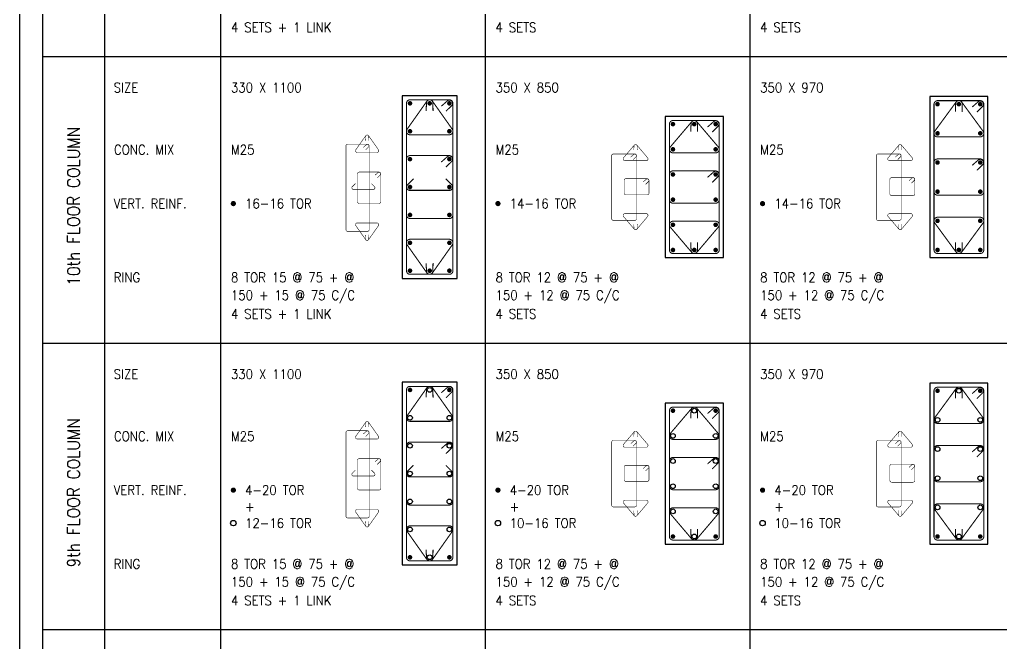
# Model space of a CAD drawing. Extents: x -200722 to 834823, y -494970 to 88783.
# Drawn here: x 329946 to 353598, y -89932 to -74914 of the extents above; entities that cross this region are included whole.
import ezdxf
from ezdxf.enums import TextEntityAlignment as Align

# ---------------------------------------------------------------- set-up
doc = ezdxf.new("R2010")
doc.units = 0
doc.header["$LTSCALE"] = 100
doc.header["$MEASUREMENT"] = 0
doc.layers.get('0').update_dxf_attribs({"linetype": 'CONTINUOUS'})
for name, color, linetype in [('5', 4, 'CONTINUOUS'), ('COL. SHED. STEEL.', 6, 'CONTINUOUS'), ('column', 240, 'CONTINUOUS'), ('STEEL', 6, 'CONTINUOUS'), ('TEXT', 2, 'CONTINUOUS')]:
    doc.layers.add(name, color=color, linetype=linetype)
doc.layers.add('9_PRINT BOUNDARY_NON PRINT', color=32, linetype='CONTINUOUS', plot=False)
doc.layers.add('9_TITLE TEXT', color=7, linetype='CONTINUOUS', lineweight=20)
doc.layers.add('g-dim', color=6, linetype='CONTINUOUS', lineweight=9)
doc.styles.add('ROMANS', font='romans.shx')

msp = doc.modelspace()

# ---------------------------------------------------------------- linework, layer by layer
msp.add_lwpolyline([(330496.4, -104400.4), (421906.4, -104400.4), (421906.4, -40160.4), (330496.4, -40160.4)], close=True)
at = {"layer": '5', "color": 7, "lineweight": -2}
for p, q in [((331996.4, -104400.4), (331996.4, -55100.4)), ((334796.4, -104400.4), (334796.4, -55100.4)), ((341171.2, -104400.4), (341171.2, -55100.4)), ((347546, -104400.4), (347546, -55100.4)), ((330496.4, -75800.4), (412446.4, -75800.4)), ((330496.4, -82700.4), (412446.4, -82700.4)), ((330496.4, -89600.4), (412446.4, -89600.4))]:
    msp.add_line(p, q, dxfattribs=at)
at = {"layer": '9_PRINT BOUNDARY_NON PRINT'}
msp.add_lwpolyline([(329946.4, -104950.4), (422456.4, -104950.4), (422456.4, -39610.4), (329946.4, -39610.4)], close=True, dxfattribs=at)
at = {"layer": '9_TITLE TEXT'}
msp.add_lwpolyline([(421906.4, -40160.4), (330496.4, -40160.4), (330496.4, -104400.4), (421906.4, -104400.4)], dxfattribs=at)
at = {"layer": 'COL. SHED. STEEL.', "color": 140, "linetype": 'Continuous'}
for points, const_width in [([(339755.8, -76880.4), (339280.8, -77552, 0.6084148), (339350.2, -77686.1), (340300.2, -77686.1, 0.6084148), (340369.6, -77552), (339894.6, -76880.4, 0.5176004)], 25), ([(352505.5, -76900.4), (351992.5, -77599.7, 0.6217139), (352060, -77736.5), (353089.8, -77736.5, 0.6217139), (353157.3, -77599.7), (352644.3, -76900.4, 0.5176004)], 25), ([(346130.7, -77380.4), (345617.7, -77983.7, 0.6217139), (345685.2, -78120.5), (346715, -78120.5, 0.6217139), (346782.4, -77983.7), (346269.5, -77380.4, 0.5176004)], 25), ([(338283.5, -77709.3), (338046, -78045.1, 0.6084148), (338080.7, -78112.2), (338555.7, -78112.2, 0.6084148), (338590.4, -78045.1), (338352.9, -77709.3, 0.5176004)], 12.5), ([(344751.8, -77938), (344494.4, -78241, 0.6217139), (344528.1, -78309.3), (345043, -78309.3, 0.6217139), (345076.8, -78241), (344819.3, -77938, 0.4933715)], 12.5), ([(351126.7, -77938), (350869.2, -78241, 0.6217139), (350902.9, -78309.3), (351417.8, -78309.3, 0.6217139), (351451.6, -78241), (351194.1, -77938, 0.4933715)], 12.5), ([(344751.8, -79956.3), (344494.4, -79653.4, -0.6217139), (344528.1, -79585), (345043, -79585, -0.6217139), (345076.8, -79653.4), (344819.3, -79956.3, -0.4933715)], 12.5), ([(351126.7, -79956.3), (350869.2, -79653.4, -0.6217139), (350902.9, -79585), (351417.8, -79585, -0.6217139), (351451.6, -79653.4), (351194.1, -79956.3, -0.4933715)], 12.5), ([(352507.4, -80511.1), (351992.5, -79809.2, -0.6217139), (352060, -79672.5), (353089.8, -79672.5, -0.6217139), (353157.3, -79809.2), (352642.3, -80511.1, -0.4933715)], 25), ([(338283.5, -80211.2), (338046, -79875.4, -0.6084148), (338080.7, -79808.3), (338555.7, -79808.3, -0.6084148), (338590.4, -79875.4), (338352.9, -80211.2, -0.5176004)], 12.5), ([(346132.6, -80511.1), (345617.7, -79905.2, -0.6217139), (345685.2, -79768.5), (346715, -79768.5, -0.6217139), (346782.4, -79905.2), (346267.5, -80511.1, -0.4933715)], 25), ([(339755.8, -81008.5), (339280.8, -80336.9, -0.6084148), (339350.2, -80202.8), (340300.2, -80202.8, -0.6084148), (340369.6, -80336.9), (339894.6, -81008.5, -0.5176004)], 25), ([(339755.8, -83780.4), (339280.8, -84452, 0.6084148), (339350.2, -84586.1), (340300.2, -84586.1, 0.6084148), (340369.6, -84452), (339894.6, -83780.4, 0.5176004)], 25), ([(352505.5, -83800.4), (351992.5, -84499.7, 0.6217139), (352060, -84636.5), (353089.8, -84636.5, 0.6217139), (353157.3, -84499.7), (352644.3, -83800.4, 0.5176004)], 25), ([(346130.7, -84280.4), (345617.7, -84883.7, 0.6217139), (345685.2, -85020.5), (346715, -85020.5, 0.6217139), (346782.4, -84883.7), (346269.5, -84280.4, 0.5176004)], 25), ([(338283.5, -84609.3), (338046, -84945.1, 0.6084148), (338080.7, -85012.2), (338555.7, -85012.2, 0.6084148), (338590.4, -84945.1), (338352.9, -84609.3, 0.5176004)], 12.5), ([(344751.8, -84838), (344494.4, -85141, 0.6217139), (344528.1, -85209.3), (345043, -85209.3, 0.6217139), (345076.8, -85141), (344819.3, -84838, 0.4933715)], 12.5), ([(351126.7, -84838), (350869.2, -85141, 0.6217139), (350902.9, -85209.3), (351417.8, -85209.3, 0.6217139), (351451.6, -85141), (351194.1, -84838, 0.4933715)], 12.5), ([(344751.8, -86856.3), (344494.4, -86553.4, -0.6217139), (344528.1, -86485), (345043, -86485, -0.6217139), (345076.8, -86553.4), (344819.3, -86856.3, -0.4933715)], 12.5), ([(351126.7, -86856.3), (350869.2, -86553.4, -0.6217139), (350902.9, -86485), (351417.8, -86485, -0.6217139), (351451.6, -86553.4), (351194.1, -86856.3, -0.4933715)], 12.5), ([(352507.4, -87411.1), (351992.5, -86709.2, -0.6217139), (352060, -86572.5), (353089.8, -86572.5, -0.6217139), (353157.3, -86709.2), (352642.3, -87411.1, -0.4933715)], 25), ([(338283.5, -87111.2), (338046, -86775.4, -0.6084148), (338080.7, -86708.3), (338555.7, -86708.3, -0.6084148), (338590.4, -86775.4), (338352.9, -87111.2, -0.5176004)], 12.5), ([(346132.6, -87411.1), (345617.7, -86805.2, -0.6217139), (345685.2, -86668.5), (346715, -86668.5, -0.6217139), (346782.4, -86805.2), (346267.5, -87411.1, -0.4933715)], 25), ([(339755.8, -87908.5), (339280.8, -87236.9, -0.6084148), (339350.2, -87102.8), (340300.2, -87102.8, -0.6084148), (340369.6, -87236.9), (339894.6, -87908.5, -0.5176004)], 25)]:
    msp.add_lwpolyline(points, format="xyb", close=True, dxfattribs=dict(at, const_width=const_width))
for points, const_width in [([(339905.8, -77113.8), (339902.2, -76913.9, 0.9275277), (339748, -76918.1), (339739.9, -77110.9)], 25), ([(352655.5, -77133.8), (352651.9, -76933.9, 0.9275277), (352497.6, -76938.1), (352489.5, -77130.9)], 25), ([(346280.6, -77613.8), (346277, -77413.9, 0.9275277), (346122.8, -77418.1), (346114.7, -77610.9)], 25), ([(338358.5, -77826), (338356.7, -77726.1, 0.9275277), (338279.6, -77728.2), (338275.5, -77824.6)], 12.5), ([(344825.8, -78056), (344824, -77956, 0.9275277), (344746.9, -77958.2), (344742.9, -78054.6)], 12.5), ([(351200.7, -78056), (351198.9, -77956, 0.9275277), (351121.7, -77958.2), (351117.7, -78054.6)], 12.5), ([(344825.8, -79838.3), (344824, -79938.3, -0.9275277), (344746.9, -79936.2), (344742.9, -79839.8)], 12.5), ([(351200.7, -79838.3), (351198.9, -79938.3, -0.9275277), (351121.7, -79936.2), (351117.7, -79839.8)], 12.5), ([(338358.5, -80094.5), (338356.7, -80194.4, -0.9275277), (338279.6, -80192.3), (338275.5, -80095.9)], 12.5), ([(346280.6, -80275.1), (346277, -80475, -0.9275277), (346122.8, -80470.8), (346114.7, -80278)], 25), ([(352655.5, -80275.1), (352651.9, -80475, -0.9275277), (352497.6, -80470.8), (352489.5, -80278)], 25), ([(339905.8, -80775.1), (339902.2, -80975, -0.9275277), (339748, -80970.8), (339739.9, -80778)], 25), ([(339905.8, -84013.8), (339902.2, -83813.9, 0.9275277), (339748, -83818.1), (339739.9, -84010.9)], 25), ([(352655.5, -84033.8), (352651.9, -83833.9, 0.9275277), (352497.6, -83838.1), (352489.5, -84030.9)], 25), ([(346280.6, -84513.8), (346277, -84313.9, 0.9275277), (346122.8, -84318.1), (346114.7, -84510.9)], 25), ([(338358.5, -84726), (338356.7, -84626.1, 0.9275277), (338279.6, -84628.2), (338275.5, -84724.6)], 12.5), ([(344825.8, -84956), (344824, -84856, 0.9275277), (344746.9, -84858.2), (344742.9, -84954.6)], 12.5), ([(351200.7, -84956), (351198.9, -84856, 0.9275277), (351121.7, -84858.2), (351117.7, -84954.6)], 12.5), ([(344825.8, -86738.3), (344824, -86838.3, -0.9275277), (344746.9, -86836.2), (344742.9, -86739.8)], 12.5), ([(351200.7, -86738.3), (351198.9, -86838.3, -0.9275277), (351121.7, -86836.2), (351117.7, -86739.8)], 12.5), ([(338358.5, -86994.5), (338356.7, -87094.4, -0.9275277), (338279.6, -87092.3), (338275.5, -86995.9)], 12.5), ([(346280.6, -87175.1), (346277, -87375, -0.9275277), (346122.8, -87370.8), (346114.7, -87178)], 25), ([(352655.5, -87175.1), (352651.9, -87375, -0.9275277), (352497.6, -87370.8), (352489.5, -87178)], 25), ([(339905.8, -87675.1), (339902.2, -87875, -0.9275277), (339748, -87870.8), (339739.9, -87678)], 25)]:
    msp.add_lwpolyline(points, format="xyb", dxfattribs=dict(at, const_width=const_width))
at = {"layer": 'column', "color": 4, "linetype": 'Continuous'}
for points in [[(339165.2, -81144.5), (340485.2, -81144.5), (340485.2, -76744.5), (339165.2, -76744.5)], [(351874.9, -80644.5), (353274.9, -80644.5), (353274.9, -76764.5), (351874.9, -76764.5)], [(345500.1, -80644.5), (346900.1, -80644.5), (346900.1, -77244.5), (345500.1, -77244.5)], [(339165.2, -88044.5), (340485.2, -88044.5), (340485.2, -83644.5), (339165.2, -83644.5)], [(351874.9, -87544.5), (353274.9, -87544.5), (353274.9, -83664.5), (351874.9, -83664.5)], [(345500.1, -87544.5), (346900.1, -87544.5), (346900.1, -84144.5), (345500.1, -84144.5)]]:
    msp.add_lwpolyline(points, close=True, dxfattribs=at)
at = {"layer": 'g-dim', "color": 62, "lineweight": -2}
for points, const_width in [([(339350.2, -79701.1), (340300.2, -79701.1, 0.4142136), (340385.2, -79616.1), (340385.2, -78272.8, 0.4142136), (340300.2, -78187.8), (339350.2, -78187.8, 0.4142136), (339265.2, -78272.8), (339265.2, -79616.1, 0.4142136)], 25), ([(338129.7, -79340.7), (338604.7, -79340.7, 0.4142136), (338647.2, -79298.2), (338647.2, -78626.5, 0.4142136), (338604.7, -78584), (338129.7, -78584, 0.4142136), (338087.2, -78626.5), (338087.2, -79298.2, 0.4142136)], 12.5), ([(339350.2, -86601.1), (340300.2, -86601.1, 0.4142136), (340385.2, -86516.1), (340385.2, -85172.8, 0.4142136), (340300.2, -85087.8), (339350.2, -85087.8, 0.4142136), (339265.2, -85172.8), (339265.2, -86516.1, 0.4142136)], 25), ([(338129.7, -86240.7), (338604.7, -86240.7, 0.4142136), (338647.2, -86198.2), (338647.2, -85526.5, 0.4142136), (338604.7, -85484), (338129.7, -85484, 0.4142136), (338087.2, -85526.5), (338087.2, -86198.2, 0.4142136)], 12.5)]:
    msp.add_lwpolyline(points, format="xyb", close=True, dxfattribs=dict(at, const_width=const_width))
for points, const_width in [([(340217.1, -78463.7), (340359.1, -78323, 0.9275277), (340249.5, -78214.3), (340104.5, -78341.7)], 25), ([(338563.1, -78721.9), (338634.1, -78651.6, 0.9275277), (338579.3, -78597.3), (338506.8, -78661)], 12.5), ([(340217.1, -85363.7), (340359.1, -85223, 0.9275277), (340249.5, -85114.3), (340104.5, -85241.7)], 25), ([(338563.1, -85621.9), (338634.1, -85551.6, 0.9275277), (338579.3, -85497.3), (338506.8, -85561)], 12.5)]:
    msp.add_lwpolyline(points, format="xyb", dxfattribs=dict(at, const_width=const_width))
at = {"layer": 'STEEL'}
for points, const_width in [([(339350.2, -81044.5), (340300.2, -81044.5, 0.4142136), (340385.2, -80959.5), (340385.2, -76929.5, 0.4142136), (340300.2, -76844.5), (339350.2, -76844.5, 0.4142136), (339265.2, -76929.5), (339265.2, -80959.5, 0.4142136)], 25), ([(352059.9, -80544.5), (353089.9, -80544.5, 0.4142136), (353174.9, -80459.5), (353174.9, -76949.5, 0.4142136), (353089.9, -76864.5), (352059.9, -76864.5, 0.4142136), (351974.9, -76949.5), (351974.9, -80459.5, 0.4142136)], 25), ([(345685.1, -80544.5), (346715.1, -80544.5, 0.4142136), (346800.1, -80459.5), (346800.1, -77429.5, 0.4142136), (346715.1, -77344.5), (345685.1, -77344.5, 0.4142136), (345600.1, -77429.5), (345600.1, -80459.5, 0.4142136)], 25), ([(337849.7, -80012.3), (338324.7, -80012.3, 0.4142136), (338367.2, -79969.8), (338367.2, -77954.8, 0.4142136), (338324.7, -77912.3), (337849.7, -77912.3, 0.4142136), (337807.2, -77954.8), (337807.2, -79969.8, 0.4142136)], 12.5), ([(344251.4, -79747.2), (344766.4, -79747.2, 0.4142136), (344808.9, -79704.7), (344808.9, -78189.7, 0.4142136), (344766.4, -78147.2), (344251.4, -78147.2, 0.4142136), (344208.9, -78189.7), (344208.9, -79704.7, 0.4142136)], 12.5), ([(350626.2, -79747.2), (351141.2, -79747.2, 0.4142136), (351183.7, -79704.7), (351183.7, -78189.7, 0.4142136), (351141.2, -78147.2), (350626.2, -78147.2, 0.4142136), (350583.7, -78189.7), (350583.7, -79704.7, 0.4142136)], 12.5), ([(335063.8, -79342.9, 1), (335126.3, -79342.9, 1)], 62.5), ([(341438.6, -79342.9, 1), (341501.1, -79342.9, 1)], 62.5), ([(347813.4, -79342.9, 1), (347875.9, -79342.9, 1)], 62.5), ([(339350.2, -87944.5), (340300.2, -87944.5, 0.4142136), (340385.2, -87859.5), (340385.2, -83829.5, 0.4142136), (340300.2, -83744.5), (339350.2, -83744.5, 0.4142136), (339265.2, -83829.5), (339265.2, -87859.5, 0.4142136)], 25), ([(352059.9, -87444.5), (353089.9, -87444.5, 0.4142136), (353174.9, -87359.5), (353174.9, -83849.5, 0.4142136), (353089.9, -83764.5), (352059.9, -83764.5, 0.4142136), (351974.9, -83849.5), (351974.9, -87359.5, 0.4142136)], 25), ([(345685.1, -87444.5), (346715.1, -87444.5, 0.4142136), (346800.1, -87359.5), (346800.1, -84329.5, 0.4142136), (346715.1, -84244.5), (345685.1, -84244.5, 0.4142136), (345600.1, -84329.5), (345600.1, -87359.5, 0.4142136)], 25), ([(337849.7, -86912.3), (338324.7, -86912.3, 0.4142136), (338367.2, -86869.8), (338367.2, -84854.8, 0.4142136), (338324.7, -84812.3), (337849.7, -84812.3, 0.4142136), (337807.2, -84854.8), (337807.2, -86869.8, 0.4142136)], 12.5), ([(344251.4, -86647.2), (344766.4, -86647.2, 0.4142136), (344808.9, -86604.7), (344808.9, -85089.7, 0.4142136), (344766.4, -85047.2), (344251.4, -85047.2, 0.4142136), (344208.9, -85089.7), (344208.9, -86604.7, 0.4142136)], 12.5), ([(350626.2, -86647.2), (351141.2, -86647.2, 0.4142136), (351183.7, -86604.7), (351183.7, -85089.7, 0.4142136), (351141.2, -85047.2), (350626.2, -85047.2, 0.4142136), (350583.7, -85089.7), (350583.7, -86604.7, 0.4142136)], 12.5), ([(335063.8, -86242.9, 1), (335126.3, -86242.9, 1)], 62.5), ([(341438.6, -86242.9, 1), (341501.1, -86242.9, 1)], 62.5), ([(347813.4, -86242.9, 1), (347875.9, -86242.9, 1)], 62.5)]:
    msp.add_lwpolyline(points, format="xyb", close=True, dxfattribs=dict(at, const_width=const_width))
for points, const_width in [([(340217.1, -77120.3), (340359.1, -76979.6, 0.9275277), (340249.5, -76871), (340104.5, -76998.4)], 25), ([(353006.7, -77140.3), (353148.8, -76999.6, 0.9275277), (353039.2, -76891), (352894.2, -77018.4)], 25), ([(346631.9, -77620.3), (346774, -77479.6, 0.9275277), (346664.4, -77371), (346519.3, -77498.4)], 25), ([(338283.1, -78050.3), (338354.1, -77979.9, 0.9275277), (338299.3, -77925.6), (338226.8, -77989.3)], 12.5), ([(344724.8, -78285.1), (344795.8, -78214.8, 0.9275277), (344741, -78160.4), (344668.5, -78224.1)], 12.5), ([(351099.6, -78285.1), (351170.7, -78214.8, 0.9275277), (351115.9, -78160.4), (351043.4, -78224.1)], 12.5), ([(340217.1, -84020.3), (340359.1, -83879.6, 0.9275277), (340249.5, -83771), (340104.5, -83898.4)], 25), ([(353006.7, -84040.3), (353148.8, -83899.6, 0.9275277), (353039.2, -83791), (352894.2, -83918.4)], 25), ([(346631.9, -84520.3), (346774, -84379.6, 0.9275277), (346664.4, -84271), (346519.3, -84398.4)], 25), ([(338283.1, -84950.3), (338354.1, -84879.9, 0.9275277), (338299.3, -84825.6), (338226.8, -84889.3)], 12.5), ([(344724.8, -85185.1), (344795.8, -85114.8, 0.9275277), (344741, -85060.4), (344668.5, -85124.1)], 12.5), ([(351099.6, -85185.1), (351170.7, -85114.8, 0.9275277), (351115.9, -85060.4), (351043.4, -85124.1)], 12.5)]:
    msp.add_lwpolyline(points, format="xyb", dxfattribs=dict(at, const_width=const_width))
at = {"layer": 'STEEL', "linetype": 'Continuous', "const_width": 55}
for points in [[(339350.2, -76902, -1), (339350.2, -76957, -1)], [(339825.2, -76902, 1), (339825.2, -76957, 1)], [(340300.2, -76902, 1), (340300.2, -76957, 1)], [(352059.9, -76922, -1), (352059.9, -76977, -1)], [(352574.9, -76922, 1), (352574.9, -76977, 1)], [(353089.9, -76922, 1), (353089.9, -76977, 1)], [(339350.2, -77573.6, -1), (339350.2, -77628.6, -1)], [(340300.2, -77573.6, 1), (340300.2, -77628.6, 1)], [(345685.1, -77402, -1), (345685.1, -77457, -1)], [(346200.1, -77402, 1), (346200.1, -77457, 1)], [(346715.1, -77402, 1), (346715.1, -77457, 1)], [(352059.9, -77624, -1), (352059.9, -77679, -1)], [(353089.9, -77624, 1), (353089.9, -77679, 1)], [(345685.1, -78008, -1), (345685.1, -78063, -1)], [(346715.1, -78008, 1), (346715.1, -78063, 1)], [(339350.2, -78245.3, -1), (339350.2, -78300.3, -1)], [(340300.2, -78245.3, 1), (340300.2, -78300.3, 1)], [(352059.9, -78326, -1), (352059.9, -78381, -1)], [(353089.9, -78326, 1), (353089.9, -78381, 1)], [(345685.1, -78614, -1), (345685.1, -78669, -1)], [(346715.1, -78614, 1), (346715.1, -78669, 1)], [(339350.2, -78917, -1), (339350.2, -78972, -1)], [(340300.2, -78917, 1), (340300.2, -78972, 1)], [(345685.1, -79220, -1), (345685.1, -79275, -1)], [(346715.1, -79220, 1), (346715.1, -79275, 1)], [(352059.9, -79028, -1), (352059.9, -79083, -1)], [(353089.9, -79028, 1), (353089.9, -79083, 1)], [(339350.2, -79588.6, -1), (339350.2, -79643.6, -1)], [(340300.2, -79588.6, 1), (340300.2, -79643.6, 1)], [(352059.9, -79730, -1), (352059.9, -79785, -1)], [(353089.9, -79730, 1), (353089.9, -79785, 1)], [(345685.1, -79826, -1), (345685.1, -79881, -1)], [(346715.1, -79826, 1), (346715.1, -79881, 1)], [(339350.2, -80260.3, -1), (339350.2, -80315.3, -1)], [(340300.2, -80260.3, 1), (340300.2, -80315.3, 1)], [(345685.1, -80487, 1), (345685.1, -80432, 1)], [(346200.1, -80487, -1), (346200.1, -80432, -1)], [(346715.1, -80487, -1), (346715.1, -80432, -1)], [(352059.9, -80487, 1), (352059.9, -80432, 1)], [(352574.9, -80487, -1), (352574.9, -80432, -1)], [(353089.9, -80487, -1), (353089.9, -80432, -1)], [(339350.2, -80987, 1), (339350.2, -80932, 1)], [(339825.2, -80987, -1), (339825.2, -80932, -1)], [(340300.2, -80987, -1), (340300.2, -80932, -1)], [(339350.2, -83802, -1), (339350.2, -83857, -1)], [(340300.2, -83802, 1), (340300.2, -83857, 1)], [(352059.9, -83822, -1), (352059.9, -83877, -1)], [(353089.9, -83822, 1), (353089.9, -83877, 1)], [(345685.1, -84302, -1), (345685.1, -84357, -1)], [(346715.1, -84302, 1), (346715.1, -84357, 1)], [(345685.1, -87387, 1), (345685.1, -87332, 1)], [(346715.1, -87387, -1), (346715.1, -87332, -1)], [(352059.9, -87387, 1), (352059.9, -87332, 1)], [(353089.9, -87387, -1), (353089.9, -87332, -1)], [(339350.2, -87887, 1), (339350.2, -87832, 1)], [(340300.2, -87887, -1), (340300.2, -87832, -1)]]:
    msp.add_lwpolyline(points, format="xyb", close=True, dxfattribs=at)
at = {"layer": 'STEEL', "color": 40}
for points, const_width in [([(352059.9, -78268.5), (353089.9, -78268.5, -0.4142136), (353174.9, -78353.5), (353174.9, -79055.5, -0.4142136), (353089.9, -79140.5), (352059.9, -79140.5, -0.4142136), (351974.9, -79055.5), (351974.9, -78353.5, -0.4142136)], 25), ([(344551.4, -78744.1), (345066.4, -78744.1, -0.4142136), (345108.9, -78786.6), (345108.9, -79089.6, -0.4142136), (345066.4, -79132.1), (344551.4, -79132.1, -0.4142136), (344508.9, -79089.6), (344508.9, -78786.6, -0.4142136)], 12.5), ([(345685.1, -78556.5), (346715.1, -78556.5, -0.4142136), (346800.1, -78641.5), (346800.1, -79247.5, -0.4142136), (346715.1, -79332.5), (345685.1, -79332.5, -0.4142136), (345600.1, -79247.5), (345600.1, -78641.5, -0.4142136)], 25), ([(350955, -78716.6), (351470, -78716.6, -0.4142136), (351512.5, -78759.1), (351512.5, -79110.1, -0.4142136), (351470, -79152.6), (350955, -79152.6, -0.4142136), (350912.5, -79110.1), (350912.5, -78759.1, -0.4142136)], 12.5), ([(352059.9, -85168.5), (353089.9, -85168.5, -0.4142136), (353174.9, -85253.5), (353174.9, -85955.5, -0.4142136), (353089.9, -86040.5), (352059.9, -86040.5, -0.4142136), (351974.9, -85955.5), (351974.9, -85253.5, -0.4142136)], 25), ([(345685.1, -85456.5), (346715.1, -85456.5, -0.4142136), (346800.1, -85541.5), (346800.1, -86147.5, -0.4142136), (346715.1, -86232.5), (345685.1, -86232.5, -0.4142136), (345600.1, -86147.5), (345600.1, -85541.5, -0.4142136)], 25), ([(350955, -85616.6), (351470, -85616.6, -0.4142136), (351512.5, -85659.1), (351512.5, -86010.1, -0.4142136), (351470, -86052.6), (350955, -86052.6, -0.4142136), (350912.5, -86010.1), (350912.5, -85659.1, -0.4142136)], 12.5), ([(344551.4, -85644.1), (345066.4, -85644.1, -0.4142136), (345108.9, -85686.6), (345108.9, -85989.6, -0.4142136), (345066.4, -86032.1), (344551.4, -86032.1, -0.4142136), (344508.9, -85989.6), (344508.9, -85686.6, -0.4142136)], 12.5)]:
    msp.add_lwpolyline(points, format="xyb", close=True, dxfattribs=dict(at, const_width=const_width))
for points, const_width in [([(353006.7, -78544.3), (353148.8, -78403.6, 0.9275277), (353039.2, -78295), (352894.2, -78422.4)], 25), ([(345024.8, -78882), (345095.8, -78811.7, 0.9275277), (345041, -78757.4), (344968.5, -78821.1)], 12.5), ([(346631.9, -78832.3), (346774, -78691.6, 0.9275277), (346664.4, -78583), (346519.3, -78710.4)], 25), ([(351428.4, -78854.5), (351499.5, -78784.2, 0.9275277), (351444.7, -78729.8), (351372.2, -78793.5)], 12.5), ([(353006.7, -85444.3), (353148.8, -85303.6, 0.9275277), (353039.2, -85195), (352894.2, -85322.4)], 25), ([(346631.9, -85732.3), (346774, -85591.6, 0.9275277), (346664.4, -85483), (346519.3, -85610.4)], 25), ([(351428.4, -85754.5), (351499.5, -85684.2, 0.9275277), (351444.7, -85629.8), (351372.2, -85693.5)], 12.5), ([(345024.8, -85782), (345095.8, -85711.7, 0.9275277), (345041, -85657.4), (344968.5, -85721.1)], 12.5)]:
    msp.add_lwpolyline(points, format="xyb", dxfattribs=dict(at, const_width=const_width))
for points in [[(339434.1, -78744.1, 28, 28, 0), (339290.4, -78887.8, 28, 28, 0.6696355), (339346.7, -79024.2, 28, 28, 0), (340300.2, -79024.3, 28, 28, 0.6696355), (340356.5, -78887.8, 28, 28, 0), (340212.8, -78744.1, 0, 0, 0)], [(338033.1, -78862.1, 14, 14, 0), (337961.2, -78934, 14, 14, 0.6696355), (337989.4, -79002.2, 14, 14, 0), (338466.1, -79002.2, 14, 14, 0.6696355), (338494.3, -78934, 14, 14, 0), (338422.4, -78862.2, 0, 0, 0)], [(338033.1, -85762.1, 14, 14, 0), (337961.2, -85834, 14, 14, 0.6696355), (337989.4, -85902.2, 14, 14, 0), (338466.1, -85902.2, 14, 14, 0.6696355), (338494.3, -85834, 14, 14, 0), (338422.4, -85762.2, 0, 0, 0)], [(339434.1, -85644.1, 28, 28, 0), (339290.4, -85787.8, 28, 28, 0.6696355), (339346.7, -85924.2, 28, 28, 0), (340300.2, -85924.3, 28, 28, 0.6696355), (340356.5, -85787.8, 28, 28, 0), (340212.8, -85644.1, 0, 0, 0)]]:
    msp.add_lwpolyline(points, format="xyseb", dxfattribs=at)
at = {"layer": 'STEEL', "color": 0}
for centre, radius in [((339825.2, -83829.5), 57), ((352574.9, -83849.5), 57), ((346200.1, -84329.5), 57), ((339350.2, -84501.1), 57), ((340300.2, -84501.1), 57), ((352059.9, -84551.5), 57), ((353089.9, -84551.5), 57), ((345685.1, -84935.5), 57), ((346715.1, -84935.5), 57), ((339350.2, -85172.8), 57), ((340300.2, -85172.8), 57), ((352059.9, -85253.5), 57), ((353089.9, -85253.5), 57), ((345685.1, -85541.5), 57), ((346715.1, -85541.5), 57), ((339350.2, -85844.5), 57), ((340300.2, -85844.5), 57), ((345685.1, -86147.5), 57), ((346715.1, -86147.5), 57), ((352059.9, -85955.5), 57), ((353089.9, -85955.5), 57), ((339350.2, -86516.1), 57), ((340300.2, -86516.1), 57), ((345685.1, -86753.5), 57), ((346715.1, -86753.5), 57), ((352059.9, -86657.5), 57), ((353089.9, -86657.5), 57), ((335095, -87037.9), 65.3), ((341469.9, -87037.9), 65.3), ((347844.7, -87037.9), 65.3), ((339350.2, -87187.8), 57), ((340300.2, -87187.8), 57), ((346200.1, -87359.3), 57), ((352574.9, -87359.3), 57), ((339825.2, -87859.5), 57)]:
    msp.add_circle(centre, radius, dxfattribs=at)

# ---------------------------------------------------------------- texts
at = {"layer": 'TEXT', "ltscale": 5, "style": 'ROMANS', "width": 0.9}
for s, p in [('4 SETS + 1 LINK', (335036.6, -75100.5)), ('4 SETS', (341411.4, -75100.5)), ('4 SETS', (347786.3, -75100.5)), ('SIZE', (332213, -76550.4)), ('330 X 1100', (335036.6, -76550.4)), ('350 X 850', (341411.4, -76550.4)), ('350 X 970', (347786.3, -76550.4)), ('CONC. MIX', (332219.6, -78045.4)), ('M25', (335036.6, -78045.4)), ('M25', (341411.4, -78045.4)), ('M25', (347786.3, -78045.4)), ('VERT. REINF.', (332213, -79342.9)), ('16-16 TOR', (335378.2, -79342.9)), ('14-16 TOR', (341753.1, -79342.9)), ('14-16 TOR', (348127.9, -79342.9)), ('RING', (332213, -81120.4)), ('8 TOR 15 @ 75 + @ ', (335036.6, -81120.4)), ('8 TOR 12 @ 75 + @ ', (341411.4, -81120.4)), ('8 TOR 12 @ 75 + @ ', (347786.3, -81120.4)), ('150 + 15 @ 75 C/C', (335036.6, -81550)), ('150 + 12 @ 75 C/C', (341411.4, -81550)), ('150 + 12 @ 75 C/C', (347786.3, -81550)), ('4 SETS + 1 LINK', (335036.6, -82000.5)), ('4 SETS', (341411.4, -82000.5)), ('4 SETS', (347786.3, -82000.5)), ('SIZE', (332213, -83450.4)), ('330 X 1100', (335036.6, -83450.4)), ('350 X 850', (341411.4, -83450.4)), ('350 X 970', (347786.3, -83450.4)), ('CONC. MIX', (332219.6, -84945.4)), ('M25', (335036.6, -84945.4)), ('M25', (341411.4, -84945.4)), ('M25', (347786.3, -84945.4)), ('VERT. REINF.', (332213, -86242.9)), ('4-20 TOR', (335378.2, -86242.9)), ('4-20 TOR', (341753.1, -86242.9)), ('4-20 TOR', (348127.9, -86242.9)), ('+', (335378.2, -86640.4)), ('+', (341753.1, -86640.4)), ('+', (348127.9, -86640.4)), ('12-16 TOR', (335378.2, -87037.9)), ('10-16 TOR', (341753.1, -87037.9)), ('10-16 TOR', (348127.9, -87037.9)), ('RING', (332213, -88020.4)), ('8 TOR 15 @ 75 + @ ', (335036.6, -88020.4)), ('8 TOR 12 @ 75 + @ ', (341411.4, -88020.4)), ('8 TOR 12 @ 75 + @ ', (347786.3, -88020.4)), ('150 + 15 @ 75 C/C', (335036.6, -88450)), ('150 + 12 @ 75 C/C', (341411.4, -88450)), ('150 + 12 @ 75 C/C', (347786.3, -88450)), ('4 SETS + 1 LINK', (335036.6, -88900.5)), ('4 SETS', (341411.4, -88900.5)), ('4 SETS', (347786.3, -88900.5))]:
    msp.add_text(s, height=230, dxfattribs=at).set_placement(p, align=Align.MIDDLE_LEFT)
for s, p in [('10th FLOOR COLUMN', (331246.4, -79403.2)), ('9th FLOOR COLUMN', (331246.4, -86303.2))]:
    msp.add_text(s, height=300, rotation=90, dxfattribs=at).set_placement(p, align=Align.MIDDLE)

doc.saveas('drawing.dxf')
